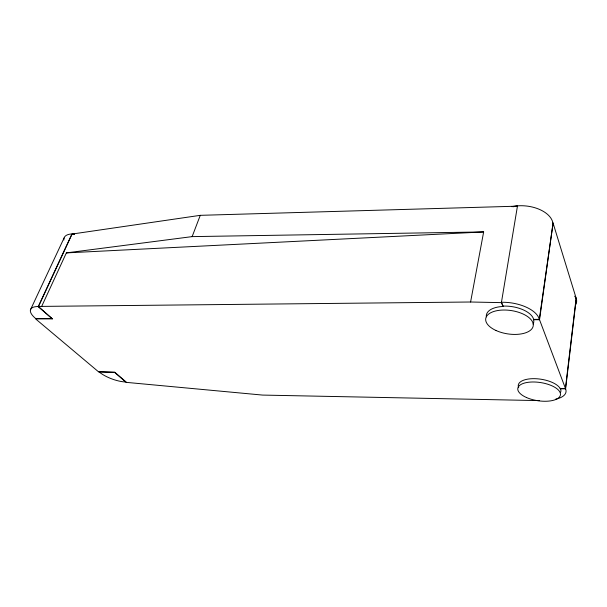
<?xml version="1.0" encoding="UTF-8"?>
<svg xmlns="http://www.w3.org/2000/svg" width="607" height="607" viewBox="0 0 607 607"><rect width="100%" height="100%" fill="white"/><g stroke="black" fill="none" stroke-linecap="round" stroke-linejoin="round"><path stroke-width="0.91" d="M555.519 399.231A27.429 11.776 8.7 0 0 565.428 388.518L576.081 298.629A25.942 13.271 6.5 0 0 574.685 296.17M518.704 387.714A21.518 9.226 8.6 0 1 534.767 378.677A21.518 9.226 8.6 0 1 560.253 388.662L565.603 388.859L576.286 298.629L553.076 223.118L539.297 319.365L533.652 319.373L533.401 318.599A23.954 11.852 8.5 0 0 504.607 306.08L503.097 306.118L501.458 302.271A30.54 15.122 8.5 0 1 539.297 319.365M560.253 388.662L565.428 388.518M565.603 388.859L539.532 319.73L553.076 223.118M533.151 324.062A23.961 11.852 8.5 0 0 533.599 319.73L533.652 319.373M486.344 316.831A23.961 11.852 8.5 0 1 503.036 306.474L503.097 306.118M503.036 306.474L501.397 302.635L517.445 206.175L200.272 215.333L71.899 234.074L38.211 306.687L52.354 318.857L38.476 306.535L72.021 234.203A21.579 9.598 23.8 0 1 74.562 234.264M41.671 306.398L470.592 302.005L483.65 231.927L192.138 236.616L66.375 252.891L41.671 306.398L38.211 306.687M192.138 236.616L200.272 215.333M52.354 318.857L35.57 318.865L98.698 371.947L114.882 372.311L126.142 382.008A20.304 7.079 20.3 0 1 98.85 371.704L114.882 372.311M30.479 309.767L64.069 237.997M66.375 252.891L483.65 231.927M52.475 318.584L35.737 318.599A22.618 8.361 22.5 0 1 38.476 306.535M533.599 319.73L539.532 319.73M470.592 302.005L501.397 302.635M539.479 400.612L262.573 395.081L126.15 382.349L114.776 372.561M560.299 388.321L560.595 388.973A21.518 9.234 8.6 0 1 560.481 392.479M511.86 206.676A28.704 16.814 6.1 0 1 553.023 224.347M575.322 296.747A25.934 13.278 6.5 0 1 575.702 304.638M63.864 240.008A21.571 9.606 23.8 0 1 74.198 233.983M512.983 206.752A28.711 16.806 6.1 0 1 517.445 206.175M552.81 223.133A28.711 16.806 6.1 0 1 552.954 225.827M526.55 397.555A21.564 9.181 8.7 0 0 560.36 395.256A21.564 9.181 8.7 0 0 530.442 382.076A21.564 9.181 8.7 0 0 526.55 397.555M495.957 330.474A24.014 11.791 8.6 0 0 533.219 325.876A24.014 11.791 8.6 0 0 499.28 310.314A24.014 11.791 8.6 0 0 495.957 330.474"/></g></svg>
